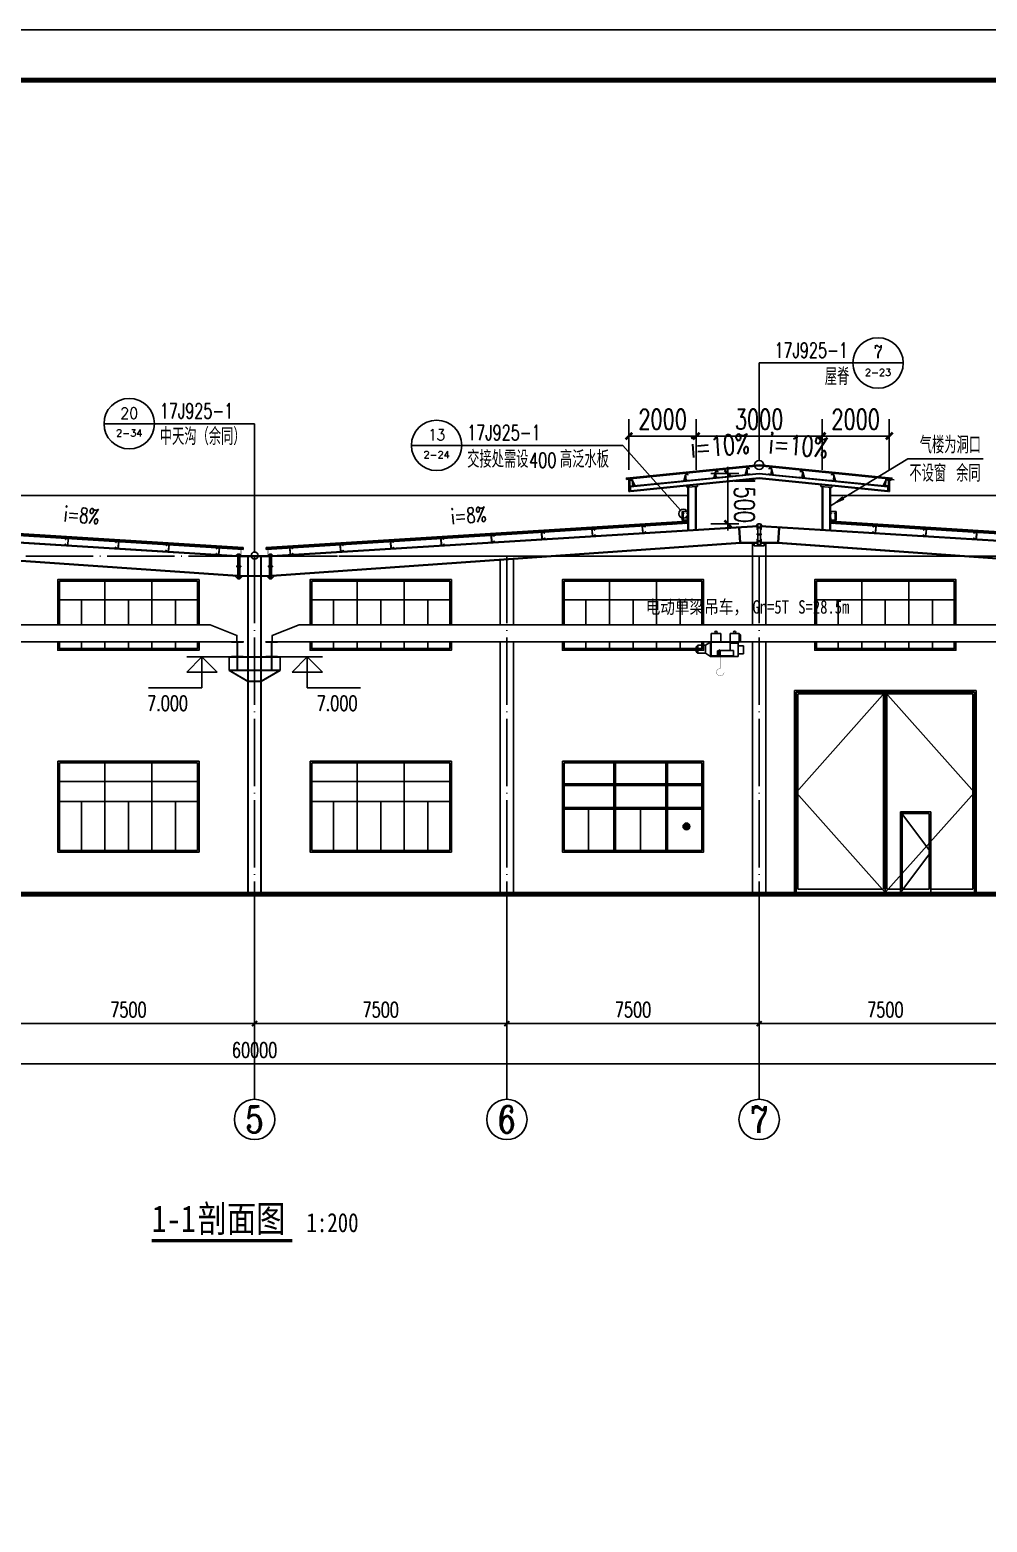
# Model space of a CAD drawing. Extents: x 14586673 to 15379323, y -344170 to -118775.
# Drawn here: x 15305441 to 15333900, y -225883 to -181520 of the extents above; entities that cross this region are included whole.
import ezdxf
from ezdxf.enums import TextEntityAlignment as Align

# ---------------------------------------------------------------- set-up
doc = ezdxf.new("R2010")
doc.units = 0
doc.header["$LTSCALE"] = 1000
doc.header["$MEASUREMENT"] = 0
doc.linetypes.add('DOTE', pattern=[2.42, 2, -0.2, 0.02, -0.2])
for name, color, linetype in [('06', 7, 'Continuous'), ('11', 3, 'Continuous'), ('AXIS', 3, 'Continuous'), ('AXIS_TEXT', 7, 'Continuous'), ('COLUMN', 2, 'Continuous'), ('DIM_IDEN', 3, 'Continuous'), ('DIM_LEAD', 3, 'Continuous'), ('DIM_SYMB', 3, 'Continuous'), ('DOTE', 1, 'DOTE'), ('PUB_DIM', 3, 'Continuous'), ('PUB_TEXT', 7, 'Continuous'), ('S_FLOOR', 2, 'Continuous'), ('TK', 4, 'Continuous'), ('WINDOW', 4, 'Continuous'), ('填充', 251, 'Continuous'), ('彩板', 4, 'Continuous'), ('梁柱', 3, 'Continuous'), ('立面线条', 7, 'Continuous')]:
    doc.layers.add(name, color=color, linetype=linetype)
doc.styles.add('_TCH_AXIS', font='COMPLEX', dxfattribs={"bigfont": 'GBCBIG'})
doc.styles.add('_TCH_DIM', font='SIMPLEX', dxfattribs={"bigfont": 'GBCBIG'})
doc.styles.add('_TCH_DIM_T3', font='SIMPLEX', dxfattribs={"width": 0.705882, "bigfont": 'GBCBIG'})
doc.styles.add('_TCH_LABEL', font='COMPLEX', dxfattribs={"bigfont": 'GBCBIG'})
doc.styles.add('COMPLEX', font='COMPLEX')
doc.styles.add('YAYA', font='', dxfattribs={"width": 0.8, "height": 1})
doc.styles.add('宋', font='', dxfattribs={"width": 0.8})
doc.styles.get('YAYA').set_extended_font_data('SimSun')
doc.styles.get('宋').set_extended_font_data('SimSun')
doc.dimstyles.new('_TCH_ARCH&&150', dxfattribs={"dimtxt": 446.25, "dimasz": 150, "dimexe": 375, "dimexo": 450, "dimgap": 189.375, "dimtad": 1, "dimdec": 0, "dimzin": 0, "dimdsep": 46, "dimtxsty": '_TCH_DIM_T3', "dimblk": 'ARCHTICK', "dimcen": 0.09, "dimclrt": 7, "dimazin": 2, "dimtfac": 1, "dimtdec": 0, "dimtix": 1, "dimtmove": 2, "dimatfit": 3, "dimfxl": 0, "dimtolj": 1, "dimtzin": 0, "dimarcsym": 0})
doc.dimstyles.new('_TCH_ARCH&&200', dxfattribs={"dimtxt": 595, "dimasz": 200, "dimexe": 500, "dimexo": 600, "dimgap": 200, "dimtad": 1, "dimdec": 0, "dimzin": 0, "dimdsep": 46, "dimtxsty": '_TCH_DIM_T3', "dimblk": 'ARCHTICK', "dimcen": 0.09, "dimclrt": 7, "dimazin": 2, "dimtfac": 1, "dimtdec": 0, "dimtix": 1, "dimtmove": 2, "dimatfit": 3, "dimfxl": 0, "dimtolj": 1, "dimtzin": 0, "dimarcsym": 0})

# ---------------------------------------------------------------- blocks, each defined once
blk = doc.blocks.new('A$C53AF4E09')
at = {"layer": 'COLUMN'}
blk.add_hatch(color=256, dxfattribs=at).paths.add_polyline_path([(350, 450), (0, 450), (0, 440), (170, 440), (170, 10), (0, 10), (0, 0), (350, 0), (350, 10), (180, 10), (180, 440), (350, 440)])
blk.add_lwpolyline([(0, 440), (0, 450), (350, 450), (350, 440), (180, 440), (180, 10), (350, 10), (350, 0), (0, 0), (0, 10), (170, 10), (170, 440)], close=True, dxfattribs=at)
blk = doc.blocks.new('A$C1CF62CEA')
at = {"color": 7}
for p, q in [((47, 913), (0, 867)), ((47, 677), (47, 913)), ((47, 913), (282, 913)), ((424, 1007), (282, 913)), ((282, 677), (282, 913)), ((1012, 1007), (424, 1007)), ((424, 583), (424, 1007)), ((448, 1264), (731, 1264)), ((448, 1007), (448, 1264)), ((448, 599), (448, 1007)), ((731, 1264), (731, 1007)), ((1279, 1264), (1012, 1264)), ((1012, 1264), (1012, 1007)), ((1012, 1007), (1279, 1007)), ((1012, 756), (1012, 1007)), ((1012, 975), (1247, 975)), ((1247, 583), (1247, 975)), ((1404, 897), (1247, 897)), ((1279, 1007), (1279, 1264)), ((1279, 1264), (1318, 1226)), ((1279, 1007), (1318, 1044)), ((1318, 1044), (1318, 1226)), ((1404, 662), (1404, 897)), ((0, 723), (0, 867)), ((47, 677), (0, 723)), ((47, 677), (282, 677)), ((424, 583), (282, 677)), ((1247, 583), (424, 583)), ((679, 599), (448, 599)), ((679, 744), (632, 744)), ((632, 744), (632, 599)), ((718, 779), (679, 756)), ((679, 756), (679, 583)), ((718, 779), (718, 583)), ((1110, 756), (718, 756)), ((718, 756), (718, 599)), ((1012, 599), (718, 599)), ((1012, 599), (1110, 599)), ((1110, 599), (1110, 756)), ((1404, 662), (1247, 662))]:
    blk.add_line(p, q, dxfattribs=at)
at = {"color": 7, "linetype": 'ByBlock', "const_width": 7.84}
blk.add_lwpolyline([(830, 116, -2.414214), (718, 227), (718, 583)], format="xyb", dxfattribs=at)
at = {"color": 7, "extrusion": (0, 0, -1)}
for centre in [(589, 1299), (1145, 1299)]:
    blk.add_ellipse(centre, major_axis=(24.4, 24.4), ratio=1, start_param=3.926991, end_param=10.210176, dxfattribs=at)
blk = doc.blocks.new('A$C72861E34')
for p, q in [((0, 0), (0, 150)), ((0, 150), (60, 150)), ((60, 0), (0, 0)), ((3, 147), (3, 3)), ((57, 147), (3, 147)), ((3, 3), (58, 3)), ((57, 123), (57, 147)), ((60, 123), (57, 123)), ((57, 27), (60, 27)), ((58, 3), (57, 27)), ((60, 150), (60, 123)), ((60, 27), (60, 0))]:
    blk.add_line(p, q)
blk = doc.blocks.new('A$C2E1941DB')
at = {"color": 3, "linetype": 'ByBlock'}
for points in [[(55, 0), (0, 0), (55, 150)], [(57, 150), (55, 150), (55, 0), (57, 0)], [(117, 140), (117, 160), (57, 160), (57, 0), (117, 0), (117, 20)], [(115, 140), (115, 158), (60, 158), (60, 3), (115, 3), (115, 20)]]:
    blk.add_lwpolyline(points, dxfattribs=at)
blk = doc.blocks.new('A$C19DF6FF6')
at = {"xscale": -2.0736, "yscale": 2.0736, "zscale": 2.0736, "rotation": 355.4260438756032}
blk.add_blockref('A$C2E1941DB', (242, 0), dxfattribs=at)
blk = doc.blocks.new('GeYuanFrame_74871823', base_point=(20.09, 4.53))
at = {"layer": 'TK'}
blk.add_lwpolyline([(20.09, 4.53), (20.09, 598.53), (861.09, 598.53), (861.09, 4.53)], close=True, dxfattribs=at)
at = {"layer": 'TK', "const_width": 1}
blk.add_lwpolyline([(45.09, 588.53), (851.09, 588.53), (851.09, 14.53), (45.09, 14.53)], close=True, dxfattribs=at)
blk = doc.blocks.new('A$C6EE6551E')
at = {"layer": 'COLUMN'}
blk.add_hatch(color=256, dxfattribs=at).paths.add_polyline_path([(5, 195), (75, 200), (77, 175), (82, 175), (80, 205), (0, 200), (13, 0), (93, 5), (91, 35), (86, 35), (88, 10), (18, 5)])
blk.add_lwpolyline([(93, 5), (13, 0), (0, 200), (80, 205), (82, 175), (77, 175), (75, 200), (5, 195), (18, 5), (88, 10), (86, 35), (91, 35)], close=True, dxfattribs=at)
blk = doc.blocks.new('_ArchTick')
at = {"color": 0, "linetype": 'ByBlock', "const_width": 0.4}
blk.add_lwpolyline([(-0.5, -0.5), (0.5, 0.5)], dxfattribs=at)
blk = doc.blocks.new('*D553')
at = {"layer": 'Defpoints', "color": 0}
for p in [(15326190, -194707), (15327122, -194707), (15327123, -196207)]:
    blk.add_point(p, dxfattribs=at)
at = {"layer": 'PUB_DIM', "color": 0, "lineweight": -2}
for p, q in [((15326522, -194707), (15325690, -194707)), ((15326190, -194707), (15326190, -194507)), ((15326190, -196207), (15326190, -194707)), ((15326523, -196207), (15325690, -196208)), ((15326190, -196207), (15326190, -196407))]:
    blk.add_line(p, q, dxfattribs=at)
at = {"layer": 'PUB_DIM', "color": 0, "lineweight": -2, "xscale": 200, "yscale": 200, "zscale": 200}
for p, rotation in [((15326190, -194707), 270.0090164253835), ((15326190, -196207), 90.00901642538352)]:
    blk.add_blockref('_ArchTick', p, dxfattribs=dict(at, rotation=rotation))
at = {"layer": 'PUB_DIM', "color": 7, "insert": (15326688, -195457), "char_height": 595, "attachment_point": 5, "rotation": 270.009, "style": '_TCH_DIM_T3'}
blk.add_mtext('\\A1;1500', dxfattribs=at)
blk = doc.blocks.new('*D554')
at = {"layer": 'Defpoints', "color": 0}
for p in [(15330992, -193596), (15328992, -195196), (15330992, -195196)]:
    blk.add_point(p, dxfattribs=at)
at = {"layer": 'PUB_DIM', "color": 0, "lineweight": -2}
for p, q in [((15328992, -194596), (15328992, -193096)), ((15330992, -194596), (15330992, -193096)), ((15328992, -193596), (15330992, -193596))]:
    blk.add_line(p, q, dxfattribs=at)
at = {"layer": 'PUB_DIM', "color": 0, "lineweight": -2, "xscale": 200, "yscale": 200, "zscale": 200, "rotation": 180}
blk.add_blockref('_ArchTick', (15328992, -193596), dxfattribs=at)
at = {"layer": 'PUB_DIM', "color": 0, "lineweight": -2, "xscale": 200, "yscale": 200, "zscale": 200}
blk.add_blockref('_ArchTick', (15330992, -193596), dxfattribs=at)
at = {"layer": 'PUB_DIM', "color": 7, "insert": (15329992, -193098), "char_height": 595, "attachment_point": 5, "style": '_TCH_DIM_T3'}
blk.add_mtext('\\A1;2000', dxfattribs=at)
blk = doc.blocks.new('*D555')
at = {"layer": 'Defpoints', "color": 0}
for p in [(15328992, -193596), (15325252, -195196), (15328992, -195196)]:
    blk.add_point(p, dxfattribs=at)
at = {"layer": 'PUB_DIM', "color": 0, "lineweight": -2}
for p, q in [((15325252, -194596), (15325252, -193096)), ((15328992, -194596), (15328992, -193096)), ((15325252, -193596), (15328992, -193596))]:
    blk.add_line(p, q, dxfattribs=at)
at = {"layer": 'PUB_DIM', "color": 0, "lineweight": -2, "xscale": 200, "yscale": 200, "zscale": 200, "rotation": 180}
blk.add_blockref('_ArchTick', (15325252, -193596), dxfattribs=at)
at = {"layer": 'PUB_DIM', "color": 0, "lineweight": -2, "xscale": 200, "yscale": 200, "zscale": 200}
blk.add_blockref('_ArchTick', (15328992, -193596), dxfattribs=at)
at = {"layer": 'PUB_DIM', "color": 7, "insert": (15327122, -193098), "char_height": 595, "attachment_point": 5, "style": '_TCH_DIM_T3'}
blk.add_mtext('\\A1;3000', dxfattribs=at)
blk = doc.blocks.new('*D556')
at = {"layer": 'Defpoints', "color": 0}
for p in [(15325252, -193596), (15323252, -195196), (15325252, -195196)]:
    blk.add_point(p, dxfattribs=at)
at = {"layer": 'PUB_DIM', "color": 0, "lineweight": -2}
for p, q in [((15323252, -194596), (15323252, -193096)), ((15325252, -194596), (15325252, -193096)), ((15323252, -193596), (15325252, -193596))]:
    blk.add_line(p, q, dxfattribs=at)
at = {"layer": 'PUB_DIM', "color": 0, "lineweight": -2, "xscale": 200, "yscale": 200, "zscale": 200, "rotation": 180}
blk.add_blockref('_ArchTick', (15323252, -193596), dxfattribs=at)
at = {"layer": 'PUB_DIM', "color": 0, "lineweight": -2, "xscale": 200, "yscale": 200, "zscale": 200}
blk.add_blockref('_ArchTick', (15325252, -193596), dxfattribs=at)
at = {"layer": 'PUB_DIM', "color": 7, "insert": (15324252, -193098), "char_height": 595, "attachment_point": 5, "style": '_TCH_DIM_T3'}
blk.add_mtext('\\A1;2000', dxfattribs=at)
blk = doc.blocks.new('_AXISO')
blk.add_circle((0, 0), 0.5)
at = {"layer": 'AXIS_TEXT', "style": 'COMPLEX', "width": 1.041667}
blk.add_attdef('A', text='', height=0.56, dxfattribs=at).set_placement((-0.25, -0.28), (0.25, -0.28), align=Align.FIT)
blk = doc.blocks.new('*D567')
at = {"layer": 'AXIS', "color": 0, "lineweight": -2}
for p, q in [((15282123, -207763), (15282123, -212638)), ((15342123, -207763), (15342123, -212638)), ((15282123, -212263), (15342123, -212263))]:
    blk.add_line(p, q, dxfattribs=at)
at = {"layer": 'Defpoints', "color": 0}
for p in [(15282123, -207313), (15342123, -207313), (15342123, -212263)]:
    blk.add_point(p, dxfattribs=at)
at = {"layer": 'AXIS', "color": 0, "lineweight": -2, "xscale": 150, "yscale": 150, "zscale": 150, "rotation": 180}
blk.add_blockref('_ArchTick', (15282123, -212263), dxfattribs=at)
at = {"layer": 'AXIS', "color": 0, "lineweight": -2, "xscale": 150, "yscale": 150, "zscale": 150}
blk.add_blockref('_ArchTick', (15342123, -212263), dxfattribs=at)
at = {"layer": 'AXIS', "color": 7, "insert": (15312123, -211850), "char_height": 446.2, "attachment_point": 5, "style": '_TCH_DIM_T3'}
blk.add_mtext('\\A1;60000', dxfattribs=at)
blk = doc.blocks.new('*D571')
at = {"layer": 'AXIS', "color": 0, "lineweight": -2}
for p, q in [((15304623, -207763), (15304623, -211438)), ((15312123, -207763), (15312123, -211438)), ((15304623, -211063), (15312123, -211063))]:
    blk.add_line(p, q, dxfattribs=at)
at = {"layer": 'Defpoints', "color": 0}
for p in [(15304623, -207313), (15312123, -207313), (15312123, -211063)]:
    blk.add_point(p, dxfattribs=at)
at = {"layer": 'AXIS', "color": 0, "lineweight": -2, "xscale": 150, "yscale": 150, "zscale": 150, "rotation": 180}
blk.add_blockref('_ArchTick', (15304623, -211063), dxfattribs=at)
at = {"layer": 'AXIS', "color": 0, "lineweight": -2, "xscale": 150, "yscale": 150, "zscale": 150}
blk.add_blockref('_ArchTick', (15312123, -211063), dxfattribs=at)
at = {"layer": 'AXIS', "color": 7, "insert": (15308373, -210650), "char_height": 446.2, "attachment_point": 5, "style": '_TCH_DIM_T3'}
blk.add_mtext('\\A1;7500', dxfattribs=at)
blk = doc.blocks.new('*D572')
at = {"layer": 'AXIS', "color": 0, "lineweight": -2}
for p, q in [((15312123, -207763), (15312123, -211438)), ((15319623, -207763), (15319623, -211438)), ((15312123, -211063), (15319623, -211063))]:
    blk.add_line(p, q, dxfattribs=at)
at = {"layer": 'Defpoints', "color": 0}
for p in [(15312123, -207313), (15319623, -207313), (15319623, -211063)]:
    blk.add_point(p, dxfattribs=at)
at = {"layer": 'AXIS', "color": 0, "lineweight": -2, "xscale": 150, "yscale": 150, "zscale": 150, "rotation": 180}
blk.add_blockref('_ArchTick', (15312123, -211063), dxfattribs=at)
at = {"layer": 'AXIS', "color": 0, "lineweight": -2, "xscale": 150, "yscale": 150, "zscale": 150}
blk.add_blockref('_ArchTick', (15319623, -211063), dxfattribs=at)
at = {"layer": 'AXIS', "color": 7, "insert": (15315873, -210650), "char_height": 446.2, "attachment_point": 5, "style": '_TCH_DIM_T3'}
blk.add_mtext('\\A1;7500', dxfattribs=at)
blk = doc.blocks.new('*D573')
at = {"layer": 'AXIS', "color": 0, "lineweight": -2}
for p, q in [((15319623, -207763), (15319623, -211438)), ((15327123, -207763), (15327123, -211438)), ((15319623, -211063), (15327123, -211063))]:
    blk.add_line(p, q, dxfattribs=at)
at = {"layer": 'Defpoints', "color": 0}
for p in [(15319623, -207313), (15327123, -207313), (15327123, -211063)]:
    blk.add_point(p, dxfattribs=at)
at = {"layer": 'AXIS', "color": 0, "lineweight": -2, "xscale": 150, "yscale": 150, "zscale": 150, "rotation": 180}
blk.add_blockref('_ArchTick', (15319623, -211063), dxfattribs=at)
at = {"layer": 'AXIS', "color": 0, "lineweight": -2, "xscale": 150, "yscale": 150, "zscale": 150}
blk.add_blockref('_ArchTick', (15327123, -211063), dxfattribs=at)
at = {"layer": 'AXIS', "color": 7, "insert": (15323373, -210650), "char_height": 446.2, "attachment_point": 5, "style": '_TCH_DIM_T3'}
blk.add_mtext('\\A1;7500', dxfattribs=at)
blk = doc.blocks.new('*D574')
at = {"layer": 'AXIS', "color": 0, "lineweight": -2}
for p, q in [((15327123, -207763), (15327123, -211438)), ((15334623, -207763), (15334623, -211438)), ((15327123, -211063), (15334623, -211063))]:
    blk.add_line(p, q, dxfattribs=at)
at = {"layer": 'Defpoints', "color": 0}
for p in [(15327123, -207313), (15334623, -207313), (15334623, -211063)]:
    blk.add_point(p, dxfattribs=at)
at = {"layer": 'AXIS', "color": 0, "lineweight": -2, "xscale": 150, "yscale": 150, "zscale": 150, "rotation": 180}
blk.add_blockref('_ArchTick', (15327123, -211063), dxfattribs=at)
at = {"layer": 'AXIS', "color": 0, "lineweight": -2, "xscale": 150, "yscale": 150, "zscale": 150}
blk.add_blockref('_ArchTick', (15334623, -211063), dxfattribs=at)
at = {"layer": 'AXIS', "color": 7, "insert": (15330873, -210650), "char_height": 446.2, "attachment_point": 5, "style": '_TCH_DIM_T3'}
blk.add_mtext('\\A1;7500', dxfattribs=at)

msp = doc.modelspace()

# ---------------------------------------------------------------- hatches: boundary and pattern name
at = {"layer": 'WINDOW'}
msp.add_hatch(color=250, dxfattribs=at).paths.add_polyline_path([(15325060.1, -205200.1, 1), (15324860.1, -205200.1, 1)])
at = {"layer": '填充', "ltscale": 0.5}
h = msp.add_hatch(dxfattribs=at)
h.set_pattern_fill('ANSI37', color=256, scale=20, style=0)
h.set_pattern_definition([(45, (131150, 49327.217), (-22.4506403, 22.4506403), []), (135, (131150, 49327.217), (-22.4506403, -22.4506403), [])])
h.paths.add_polyline_path([(15295002.3, -196140.4), (15282467.1, -196914.4), (15282467.1, -196964.5), (15282614.5, -196955.4), (15282617, -196953), (15282822.2, -196937), (15282822.2, -196942.6), (15283168.8, -196921.2), (15283168.7, -196918.9), (15283248.6, -196914), (15295002.3, -196190.6)])
h.paths.add_polyline_path([(15299242.3, -196142.2), (15299242.3, -196192.4), (15311778.1, -196964.5), (15311778.1, -196914.4)])
h.paths.add_polyline_path([(15325002.3, -196190.6), (15325002.3, -196140.4), (15312467.1, -196914.4), (15312467.1, -196964.5)])
h.paths.add_polyline_path([(15329242.3, -196140.4), (15329242.3, -196190.6), (15341422.9, -196942.6), (15341422.9, -196937), (15341628.1, -196953), (15341630.6, -196955.4), (15341778.1, -196964.5), (15341778.1, -196914.4)])

# ---------------------------------------------------------------- linework, layer by layer
for p, q in [((15323183.3, -194852.8), (15327122.6, -194455)), ((15327122.6, -194480.1), (15323185.4, -194877.7)), ((15327122.6, -194455), (15331064.2, -194852.7)), ((15331062.2, -194877.6), (15327122.6, -194480.1)), ((15323183.3, -194852.8), (15323185.4, -194877.7)), ((15323252.3, -194896.3), (15323277.3, -194894.5)), ((15323252.3, -194896.3), (15323252.3, -195240.5)), ((15323277.3, -195240.5), (15323277.3, -194894.5)), ((15325285.5, -195095.7), (15324971.5, -195118.8)), ((15325002.3, -195116.5), (15325002.3, -196391.3)), ((15325022.3, -195115), (15325022.3, -196390.1)), ((15325232.3, -195099.6), (15325232.3, -196377.2)), ((15325252.3, -195098.1), (15325252.3, -196375.9)), ((15325281.2, -195041.3), (15325285.5, -195095.7)), ((15328960.4, -195096.5), (15329285.3, -195120.6)), ((15328992.3, -195098.8), (15328992.3, -196376)), ((15329012.3, -195100.3), (15329012.3, -196377.2)), ((15329222.3, -195115.9), (15329222.3, -196390.1)), ((15329242.3, -195117.4), (15329242.3, -196391.3)), ((15330954.7, -194912), (15330951.9, -194911.7)), ((15331050.2, -194886.2), (15331049, -194907.3)), ((15331050.2, -194886.2), (15331139.3, -194895.2)), ((15331064.2, -194852.7), (15331062.2, -194877.6)), ((15323277.3, -195240.5), (15323252.3, -195240.5)), ((15330967.3, -195240.5), (15330992.3, -195240.5)), ((15299242.4, -196132.2), (15311778.1, -196904.3)), ((15311778.1, -196914.4), (15299242.4, -196142.2)), ((15299242.4, -196192.4), (15311778.1, -196964.5)), ((15325002, -196130.4), (15312467.1, -196904.3)), ((15312467.1, -196914.4), (15325002, -196140.4)), ((15325002, -196190.6), (15312467.1, -196964.5)), ((15329242, -196130.4), (15341778.1, -196904.3)), ((15329242, -196140.4), (15341778.1, -196914.4)), ((15341778.1, -196964.5), (15329242, -196190.5)), ((15311778.1, -196964.5), (15311778.1, -196904.3)), ((15311778.1, -196964.5), (15311778.1, -196914.4)), ((15312467.1, -196964.5), (15312467.1, -196904.3)), ((15312467.1, -196964.5), (15312467.1, -196914.4)), ((15326922.6, -196783.4), (15326922.6, -199212.6)), ((15327322.6, -196783.4), (15327322.6, -199212.6)), ((15319422.6, -197287.3), (15319422.6, -199212.6)), ((15319822.6, -197259.1), (15319822.6, -199212.6)), ((15319422.6, -199712.6), (15319422.6, -207162.6)), ((15319822.6, -199712.6), (15319822.6, -207162.6)), ((15326922.6, -199712.6), (15326922.6, -207162.6)), ((15327322.6, -199712.6), (15327322.6, -207162.6))]:
    msp.add_line(p, q)
for points in [[(15323239, -194840.3), (15323177.3, -194847.4), (15323180.6, -194883.6), (15323249.8, -194878.7), (15323249.8, -194917.1)], [(15331050.2, -194886.2), (15330967.3, -194882.1), (15330967.3, -195240.5)], [(15331048.4, -194907.3), (15330992.3, -194904.1), (15330992.3, -195240.5)], [(15331008.5, -194840.3), (15331070.2, -194847.3), (15331067, -194883.5), (15330997.7, -194878.7), (15330997.7, -194917.1)], [(15325002.3, -195362.6), (15299242.3, -195362.6)], [(15342080.3, -195362.6), (15329242.3, -195362.6)], [(15311622.6, -197480.6), (15311592.6, -197480.6), (15311592.6, -197460.6), (15311622.6, -197460.6)], [(15311682.6, -197460.6), (15311712.6, -197460.6), (15311712.6, -197480.6), (15311682.6, -197480.6)], [(15312562.6, -197460.6), (15312532.6, -197460.6), (15312532.6, -197480.6), (15312562.6, -197480.6)], [(15312622.6, -197480.6), (15312652.6, -197480.6), (15312652.6, -197460.6), (15312622.6, -197460.6)], [(15256922.6, -207312.6), (15281882.6, -207312.6), (15281882.6, -207162.6), (15312122.6, -207162.6)], [(15367322.6, -207312.6), (15342362.6, -207312.6), (15342362.6, -207162.6), (15312122.6, -207162.6)], [(15256922.6, -207412.6), (15281982.6, -207412.6), (15281982.6, -207262.6), (15312122.6, -207262.6)], [(15367322.6, -207412.6), (15342262.6, -207412.6), (15342262.6, -207262.6), (15312122.6, -207262.6)]]:
    msp.add_lwpolyline(points)
for points, const_width in [([(15324996.9, -195767.3), (15324996.9, -195826.8), (15324827.1, -195826.8), (15324827.1, -195876.1), (15324812.2, -195876.1), (15324812.2, -195910.6), (15324832.3, -195932.9)], 5), ([(15329248.2, -195769.1), (15329248.2, -195828.6), (15329418, -195828.6), (15329418, -195877.9), (15329433, -195877.9), (15329433, -195912.4), (15329412.9, -195934.7)], 5), ([(15311697.6, -197127.6), (15311607.6, -197127.6)], 5), ([(15311697.6, -197228.4), (15311607.6, -197228.4)], 5), ([(15311697.6, -197370.2), (15311607.6, -197370.2)], 5), ([(15312547.6, -197127.6), (15312637.6, -197127.6)], 5), ([(15312547.6, -197228.4), (15312637.6, -197228.4)], 5), ([(15312547.6, -197370.2), (15312637.6, -197370.2)], 5), ([(15311697.6, -197571), (15311607.6, -197571)], 5), ([(15311697.6, -197712.8), (15311607.6, -197712.8)], 5), ([(15311697.6, -197813.6), (15311607.6, -197813.6)], 5), ([(15312547.6, -197571), (15312637.6, -197571)], 5), ([(15312547.6, -197712.8), (15312637.6, -197712.8)], 5), ([(15312547.6, -197813.6), (15312637.6, -197813.6)], 5), ([(15256922.6, -207362.6), (15281932.6, -207362.6), (15281932.6, -207212.6), (15312122.6, -207212.6)], 100), ([(15367322.6, -207362.6), (15342312.6, -207362.6), (15342312.6, -207212.6), (15312122.6, -207212.6)], 100)]:
    msp.add_lwpolyline(points, dxfattribs=dict(const_width=const_width))
at = {"color": 4}
msp.add_lwpolyline([(15327272.7, -196783.4), (15327272.7, -196856.4), (15326972.7, -196856.4), (15326972.7, -196783.4)], dxfattribs=at)
at = {"color": 7, "ltscale": 5}
for points in [[(15282647.6, -199712.6), (15311597.6, -199712.6), (15311597.6, -199522.6), (15310797.6, -199212.6), (15283447.6, -199212.6), (15282647.6, -199522.6)], [(15341597.6, -199712.6), (15312647.6, -199712.6), (15312647.6, -199522.6), (15313447.6, -199212.6), (15340797.6, -199212.6), (15341597.6, -199522.6)]]:
    msp.add_lwpolyline(points, close=True, dxfattribs=at)
at = {"layer": '06', "linetype": 'ByBlock'}
for p, q in [((15323295.7, -195089.9), (15323295.7, -195240.4)), ((15324967.9, -195072.6), (15324971.5, -195118.8)), ((15328965.8, -195028.6), (15328960.4, -195096.5)), ((15329290.1, -195061), (15329285.3, -195120.6)), ((15330949.7, -195090), (15330949.7, -195240.5))]:
    msp.add_line(p, q, dxfattribs=at)
at = {"layer": '11'}
for p, q in [((15323295.7, -195090.1), (15327122.3, -194706.9)), ((15323295.7, -195105.1), (15327122.3, -194722)), ((15330949.7, -195090), (15327122.3, -194706.9)), ((15330949.7, -195105), (15327122.3, -194722)), ((15323295.7, -195225.5), (15327121.7, -194842.4)), ((15323295.7, -195240.5), (15327121.7, -194857.5)), ((15330949.7, -195225.4), (15327121.7, -194842.4)), ((15330949.7, -195240.5), (15327121.7, -194857.5))]:
    msp.add_line(p, q, dxfattribs=at)
at = {"layer": 'AXIS'}
for p, q in [((15312122.6, -207312.6), (15312122.6, -213312.6)), ((15319622.6, -207312.6), (15319622.6, -213312.6)), ((15327122.6, -207312.6), (15327122.6, -213312.6))]:
    msp.add_line(p, q, dxfattribs=at)
at = {"layer": 'DIM_IDEN'}
for p, q in [((15309146.1, -193228.4), (15307646.1, -193228.4)), ((15312122.6, -193228.4), (15309146.1, -193228.4)), ((15312122.6, -197044.5), (15312122.6, -193228.4))]:
    msp.add_line(p, q, dxfattribs=at)
for centre, radius in [((15308396.1, -193228.4), 750), ((15312122.6, -197148.4), 103.8)]:
    msp.add_circle(centre, radius, dxfattribs=at)
at = {"layer": 'DIM_LEAD'}
for p, q in [((15329242.3, -195669), (15331544.8, -194270.8)), ((15331544.8, -194270.8), (15333777.9, -194270.8))]:
    msp.add_line(p, q, dxfattribs=at)
msp.add_lwpolyline([(15329242.3, -195669, 0, 120, 0), (15329627, -195435.4, 0, 0, 0)], format="xyseb", dxfattribs=at)
at = {"layer": 'DIM_SYMB', "const_width": 105}
msp.add_lwpolyline([(15309067.6, -217516.6), (15313243.7, -217516.6)], dxfattribs=at)
at = {"layer": 'DOTE'}
for p, q in [((15256922.6, -197162.6), (15367322.6, -197162.6)), ((15312122.6, -197162.6), (15312122.6, -207312.6)), ((15344122.6, -197162.6), (15314622.6, -197162.6)), ((15319622.6, -197162.6), (15319622.6, -207312.6)), ((15327122.6, -197162.6), (15327122.6, -207312.6)), ((15256922.6, -207162.6), (15367322.6, -207162.6)), ((15344122.6, -207162.6), (15312122.6, -207162.6))]:
    msp.add_line(p, q, dxfattribs=at)
at = {"layer": 'PUB_DIM'}
for p, q in [((15327122.6, -191423.9), (15329907.6, -191423.9)), ((15327122.6, -194320.6), (15327122.6, -191423.9)), ((15331407.6, -191423.9), (15329907.6, -191423.9)), ((15318283.9, -193873.4), (15316783.9, -193873.4)), ((15323069, -193873.4), (15318283.9, -193873.4)), ((15324779.8, -195803.9), (15323069, -193873.4)), ((15310555.9, -200162.6), (15310105.9, -200612.6)), ((15311580.9, -200162.6), (15310105.9, -200162.6)), ((15310555.9, -200162.6), (15311005.9, -200612.6)), ((15310555.9, -200162.6), (15310555.9, -201078.3)), ((15312664.2, -200162.6), (15314139.2, -200162.6)), ((15313689.2, -200162.6), (15313239.2, -200612.6)), ((15313689.2, -200162.6), (15314139.2, -200612.6)), ((15313689.2, -200162.6), (15313689.2, -201078.3)), ((15311005.9, -200612.6), (15310105.9, -200612.6)), ((15313239.2, -200612.6), (15314139.2, -200612.6)), ((15310555.9, -201078.3), (15308973.6, -201078.3)), ((15313689.2, -201078.3), (15315271.6, -201078.3))]:
    msp.add_line(p, q, dxfattribs=at)
for points in [[(15326686.3, -194285.6, 0, 0, 0), (15325329, -194392.5, 160, 0, 0), (15324730.9, -194439.7, 0, 0, 0)], [(15327558.9, -194285.6, 0, 0, 0), (15328916.1, -194392.5, 160, 0, 0), (15329514.3, -194439.7, 0, 0, 0)], [(15305720.4, -196233.2, 0, 0, 0), (15307764.1, -196394.2, 120, 0, 0), (15308212.7, -196429.6, 0, 0, 0)], [(15319774.8, -196233.2, 0, 0, 0), (15317731.1, -196394.2, 120, 0, 0), (15317282.5, -196429.6, 0, 0, 0)]]:
    msp.add_lwpolyline(points, format="xyseb", dxfattribs=at)
for centre, radius in [((15330657.6, -191423.9), 750), ((15317533.9, -193873.4), 750), ((15327122.6, -194455), 134.4), ((15324869, -195904.5), 134.4)]:
    msp.add_circle(centre, radius, dxfattribs=at)
at = {"layer": 'S_FLOOR'}
for p, q in [((15324852.9, -196142.8), (15324852.9, -195834.3)), ((15324862.9, -196142.2), (15324862.9, -195894.5)), ((15329382.3, -196144), (15329382.2, -195896.3)), ((15329392.3, -196144.6), (15329392.3, -195836.2))]:
    msp.add_line(p, q, dxfattribs=at)
at = {"layer": 'WINDOW', "color": 250}
for p, q in [((15307672.6, -197912.6), (15307672.6, -199212.6)), ((15309072.6, -197912.6), (15309072.6, -199212.6)), ((15315172.6, -197912.6), (15315172.6, -199212.6)), ((15316572.6, -197912.6), (15316572.6, -199212.6)), ((15322672.6, -197912.6), (15322672.6, -199212.6)), ((15324072.6, -197912.6), (15324072.6, -199212.6)), ((15330172.6, -197912.6), (15330172.6, -199212.6)), ((15331572.6, -197912.6), (15331572.6, -199212.6)), ((15306322.6, -198462.6), (15310422.6, -198462.6)), ((15306972.6, -198462.6), (15306972.6, -199212.6)), ((15308372.6, -198462.6), (15308372.6, -199212.6)), ((15309772.6, -198462.6), (15309772.6, -199212.6)), ((15313822.6, -198462.6), (15317922.6, -198462.6)), ((15314472.6, -198462.6), (15314472.6, -199212.6)), ((15315872.6, -198462.6), (15315872.6, -199212.6)), ((15317272.6, -198462.6), (15317272.6, -199212.6)), ((15321322.6, -198462.6), (15325422.6, -198462.6)), ((15321972.6, -198462.6), (15321972.6, -199212.6)), ((15323372.6, -198462.6), (15323372.6, -199212.6)), ((15324772.6, -198462.6), (15324772.6, -199212.6)), ((15328822.6, -198462.6), (15332922.6, -198462.6)), ((15329472.6, -198462.6), (15329472.6, -199212.6)), ((15330872.6, -198462.6), (15330872.6, -199212.6)), ((15332272.6, -198462.6), (15332272.6, -199212.6)), ((15306972.6, -199712.6), (15306972.6, -199912.6)), ((15307672.6, -199712.6), (15307672.6, -199912.6)), ((15308372.6, -199712.6), (15308372.6, -199912.6)), ((15309072.6, -199712.6), (15309072.6, -199912.6)), ((15309772.6, -199712.6), (15309772.6, -199912.6)), ((15314472.6, -199712.6), (15314472.6, -199912.6)), ((15315172.6, -199712.6), (15315172.6, -199912.6)), ((15315872.6, -199712.6), (15315872.6, -199912.6)), ((15316572.6, -199712.6), (15316572.6, -199912.6)), ((15317272.6, -199712.6), (15317272.6, -199912.6)), ((15321972.6, -199712.6), (15321972.6, -199912.6)), ((15322672.6, -199712.6), (15322672.6, -199912.6)), ((15323372.6, -199712.6), (15323372.6, -199912.6)), ((15324072.6, -199712.6), (15324072.6, -199912.6)), ((15324772.6, -199712.6), (15324772.6, -199912.6)), ((15329472.6, -199712.6), (15329472.6, -199912.6)), ((15330172.6, -199712.6), (15330172.6, -199912.6)), ((15330872.6, -199712.6), (15330872.6, -199912.6)), ((15331572.6, -199712.6), (15331572.6, -199912.6)), ((15332272.6, -199712.6), (15332272.6, -199912.6)), ((15328172.6, -201162.6), (15333572.6, -201162.6)), ((15328172.6, -201162.6), (15328172.6, -207162.6)), ((15328222.6, -201212.6), (15333522.6, -201212.6)), ((15328222.6, -201212.6), (15328222.6, -207162.6)), ((15328272.6, -201262.6), (15330822.6, -201262.6)), ((15328272.6, -201262.6), (15328272.6, -207062.6)), ((15330822.6, -201262.6), (15330822.6, -207062.6)), ((15330872.6, -201212.6), (15330872.6, -207162.6)), ((15330922.6, -201262.6), (15330922.6, -204762.6)), ((15330922.6, -201262.6), (15333472.6, -201262.6)), ((15333472.6, -201262.6), (15333472.6, -207062.6)), ((15333522.6, -201212.6), (15333522.6, -207162.6)), ((15333572.6, -201162.6), (15333572.6, -207162.6)), ((15307672.6, -203312.6), (15307672.6, -205912.6)), ((15309072.6, -203312.6), (15309072.6, -205912.6)), ((15315172.6, -203312.6), (15315172.6, -205912.6)), ((15316572.6, -203312.6), (15316572.6, -205912.6)), ((15306322.6, -203862.6), (15310422.6, -203862.6)), ((15313822.6, -203862.6), (15317922.6, -203862.6)), ((15306322.6, -204462.6), (15310422.6, -204462.6)), ((15306972.6, -204462.6), (15306972.6, -205912.6)), ((15308372.6, -204462.6), (15308372.6, -205912.6)), ((15309772.6, -204462.6), (15309772.6, -205912.6)), ((15313822.6, -204462.6), (15317922.6, -204462.6)), ((15314472.6, -204462.6), (15314472.6, -205912.6)), ((15315872.6, -204462.6), (15315872.6, -205912.6)), ((15317272.6, -204462.6), (15317272.6, -205912.6)), ((15322047.6, -204687.6), (15322047.6, -205912.6)), ((15323597.6, -204687.6), (15323597.6, -205912.6)), ((15330922.6, -204762.6), (15330922.6, -207062.6)), ((15331322.6, -204762.6), (15332222.6, -204762.6)), ((15331322.6, -204762.6), (15331322.6, -207162.6)), ((15331372.6, -204812.6), (15332172.6, -204812.6)), ((15331372.6, -204812.6), (15331372.6, -207062.6)), ((15332172.6, -204812.6), (15332172.6, -207062.6)), ((15332222.6, -204762.6), (15332222.6, -207162.6)), ((15328172.6, -207162.6), (15333572.6, -207162.6)), ((15328272.6, -207062.6), (15330822.6, -207062.6)), ((15330922.6, -207062.6), (15331322.6, -207062.6)), ((15331372.6, -207062.6), (15331872.6, -207062.6)), ((15331872.6, -207062.6), (15332172.6, -207062.6)), ((15332222.6, -207062.6), (15333472.6, -207062.6))]:
    msp.add_line(p, q, dxfattribs=at)
for points in [[(15306272.6, -199212.6), (15306272.6, -197862.6), (15310472.6, -197862.6), (15310472.6, -199212.6)], [(15306322.6, -199212.6), (15306322.6, -197912.6), (15310422.6, -197912.6), (15310422.6, -199212.6)], [(15313772.6, -199212.6), (15313772.6, -197862.6), (15317972.6, -197862.6), (15317972.6, -199212.6)], [(15313822.6, -199212.6), (15313822.6, -197912.6), (15317922.6, -197912.6), (15317922.6, -199212.6)], [(15321272.6, -199212.6), (15321272.6, -197862.6), (15325472.6, -197862.6), (15325472.6, -199212.6)], [(15321322.6, -199212.6), (15321322.6, -197912.6), (15325422.6, -197912.6), (15325422.6, -199212.6)], [(15328772.6, -199212.6), (15328772.6, -197862.6), (15332972.6, -197862.6), (15332972.6, -199212.6)], [(15328822.6, -199212.6), (15328822.6, -197912.6), (15332922.6, -197912.6), (15332922.6, -199212.6)], [(15310472.6, -199712.6), (15310472.6, -199962.6), (15306272.6, -199962.6), (15306272.6, -199712.6)], [(15310422.6, -199712.6), (15310422.6, -199912.6), (15306322.6, -199912.6), (15306322.6, -199712.6)], [(15317972.6, -199712.6), (15317972.6, -199962.6), (15313772.6, -199962.6), (15313772.6, -199712.6)], [(15317922.6, -199712.6), (15317922.6, -199912.6), (15313822.6, -199912.6), (15313822.6, -199712.6)], [(15325472.6, -199712.6), (15325472.6, -199962.6), (15321272.6, -199962.6), (15321272.6, -199712.6)], [(15325422.6, -199712.6), (15325422.6, -199912.6), (15321322.6, -199912.6), (15321322.6, -199712.6)], [(15332972.6, -199712.6), (15332972.6, -199962.6), (15328772.6, -199962.6), (15328772.6, -199712.6)], [(15332922.6, -199712.6), (15332922.6, -199912.6), (15328822.6, -199912.6), (15328822.6, -199712.6)], [(15330872.6, -201212.6), (15328222.6, -204187.6), (15330872.6, -207162.6), (15333522.6, -204187.6), (15330872.6, -201212.6)], [(15331322.6, -204762.6), (15332222.6, -205962.6), (15331322.6, -207162.6)]]:
    msp.add_lwpolyline(points, dxfattribs=at)
for points in [[(15306272.6, -203262.6), (15310472.6, -203262.6), (15310472.6, -205962.6), (15306272.6, -205962.6)], [(15306322.6, -203312.6), (15310422.6, -203312.6), (15310422.6, -205912.6), (15306322.6, -205912.6)], [(15313772.6, -203262.6), (15317972.6, -203262.6), (15317972.6, -205962.6), (15313772.6, -205962.6)], [(15313822.6, -203312.6), (15317922.6, -203312.6), (15317922.6, -205912.6), (15313822.6, -205912.6)], [(15321272.6, -203262.6), (15325472.6, -203262.6), (15325472.6, -205962.6), (15321272.6, -205962.6)], [(15321322.6, -203312.6), (15325422.6, -203312.6), (15325422.6, -205912.6), (15321322.6, -205912.6)], [(15322797.6, -203312.6), (15322847.6, -203312.6), (15322847.6, -205912.6), (15322797.6, -205912.6)], [(15324347.6, -203312.6), (15324397.6, -203312.6), (15324397.6, -205912.6), (15324347.6, -205912.6)], [(15325422.6, -203987.6), (15321322.6, -203987.6), (15321322.6, -203937.6), (15325422.6, -203937.6)], [(15325422.6, -204687.6), (15321322.6, -204687.6), (15321322.6, -204637.6), (15325422.6, -204637.6)]]:
    msp.add_lwpolyline(points, close=True, dxfattribs=at)
msp.add_circle((15324960.1, -205200.1), 100, dxfattribs=at)
at = {"layer": '彩板'}
for p, q in [((15324848.8, -195834.3), (15324833.8, -195834.3)), ((15324833.8, -196108.8), (15324833.8, -195834.3)), ((15324848.8, -196108.8), (15324848.8, -195834.3)), ((15329396.3, -195836.2), (15329411.3, -195836.2)), ((15329396.3, -196110.6), (15329396.3, -195836.2)), ((15329411.3, -196110.6), (15329411.3, -195836.2)), ((15324848.8, -196108.8), (15324833.8, -196108.8)), ((15329396.3, -196110.6), (15329411.3, -196110.6))]:
    msp.add_line(p, q, dxfattribs=at)
at = {"layer": '梁柱'}
for p, q in [((15297162.6, -196263.4), (15311612.6, -197152.3)), ((15297162.6, -196283.5), (15311611, -197172.2)), ((15327082.6, -196263.3), (15312632.6, -197152.3)), ((15327082.6, -196283.4), (15312634.1, -197172.2)), ((15326551.5, -196765.2), (15326522.3, -196326.9)), ((15326571.4, -196763.4), (15326542.2, -196325.4)), ((15327028.9, -196260.9), (15327082.6, -196207.3)), ((15327162.6, -196207.3), (15327082.6, -196207.3)), ((15327082.7, -196833.4), (15327082.6, -196207.3)), ((15327216.2, -196260.9), (15327162.6, -196207.3)), ((15327162.7, -196833.4), (15327162.6, -196207.3)), ((15327162.6, -196263.4), (15341612.6, -197152.3)), ((15327162.6, -196283.5), (15341611, -197172.2)), ((15327674, -196763.5), (15327703.2, -196325.4)), ((15327693.9, -196765.3), (15327723.1, -196327)), ((15297671.8, -196783.4), (15311612.6, -197765.9)), ((15297673, -196763.4), (15311612.6, -197745.8)), ((15326571.4, -196763.4), (15312632.6, -197745.8)), ((15326572.6, -196783.4), (15312632.6, -197765.9)), ((15326571.4, -196763.4), (15327082.7, -196763.4)), ((15326572.6, -196783.4), (15327082.7, -196783.4)), ((15327673, -196763.4), (15327162.7, -196763.4)), ((15327671.8, -196783.4), (15327162.7, -196783.4)), ((15327671.8, -196783.4), (15341612.6, -197765.9)), ((15327673, -196763.4), (15341612.6, -197745.8)), ((15311622.6, -197102.6), (15311576.5, -197148.7)), ((15311622.6, -197838.6), (15311622.6, -197102.6)), ((15311622.6, -197102.6), (15311682.6, -197102.6)), ((15311652.6, -197838.6), (15311652.6, -197102.6)), ((15311682.6, -197838.6), (15311682.6, -197102.6)), ((15311682.6, -197102.6), (15311732.6, -197152.6)), ((15312562.6, -197152.6), (15311682.6, -197152.6)), ((15311682.6, -197162.6), (15312562.6, -197162.6)), ((15312562.6, -197162.6), (15311682.6, -197162.6)), ((15311682.6, -197172.6), (15312562.6, -197172.6)), ((15311922.6, -197152.6), (15311922.6, -207162.6)), ((15311932.6, -197152.6), (15311932.6, -207162.6)), ((15312312.6, -197152.6), (15312312.6, -207162.6)), ((15312322.6, -197152.6), (15312322.6, -207162.6)), ((15312562.6, -197102.6), (15312512.6, -197152.6)), ((15312562.6, -197838.6), (15312562.6, -197102.6)), ((15312622.6, -197102.6), (15312562.6, -197102.6)), ((15312592.6, -197838.6), (15312592.6, -197102.6)), ((15312622.6, -197838.6), (15312622.6, -197102.6)), ((15312622.6, -197102.6), (15312668.7, -197148.7)), ((15311622.6, -197838.6), (15311542.6, -197758.6)), ((15311622.6, -197838.6), (15311682.6, -197838.6)), ((15312562.6, -197752.6), (15311682.6, -197752.6)), ((15311682.6, -197838.6), (15311762.6, -197758.6)), ((15312562.6, -197762.6), (15311682.6, -197762.6)), ((15312562.6, -197838.6), (15312482.6, -197758.6)), ((15312622.6, -197838.6), (15312562.6, -197838.6)), ((15312622.6, -197838.6), (15312702.6, -197758.6)), ((15311922.6, -200162.6), (15311362.6, -200162.6)), ((15311362.6, -200562.6), (15311362.6, -200162.6)), ((15311922.6, -200172.6), (15311362.6, -200172.6)), ((15311607.6, -200552.6), (15311607.6, -200172.6)), ((15311617.6, -200552.6), (15311617.6, -200172.6)), ((15312312.6, -200162.6), (15311932.6, -200162.6)), ((15312312.6, -200172.6), (15311932.6, -200172.6)), ((15312322.6, -200162.6), (15312882.6, -200162.6)), ((15312322.6, -200172.6), (15312882.6, -200172.6)), ((15312627.6, -200552.6), (15312627.6, -200172.6)), ((15312637.6, -200552.6), (15312637.6, -200172.6)), ((15312882.6, -200562.6), (15312882.6, -200162.6)), ((15311362.6, -200552.6), (15311922.6, -200552.6)), ((15311362.6, -200562.6), (15311922.6, -200897.4)), ((15311362.6, -200562.6), (15311922.6, -200562.6)), ((15311378.4, -200562.6), (15311922.6, -200884.5)), ((15311932.6, -200552.6), (15312312.6, -200552.6)), ((15311932.6, -200562.6), (15312312.6, -200562.6)), ((15311932.6, -200884.5), (15312312.6, -200884.5)), ((15311932.6, -200894.5), (15312312.6, -200894.5)), ((15312882.6, -200552.6), (15312322.6, -200552.6)), ((15312882.6, -200562.6), (15312322.6, -200897.4)), ((15312882.6, -200562.6), (15312322.6, -200562.6)), ((15312866.8, -200562.6), (15312322.6, -200884.5))]:
    msp.add_line(p, q, dxfattribs=at)
for points in [[(15327062.7, -196328.6), (15327062.7, -196308.6), (15327182.7, -196308.6), (15327182.7, -196328.6)], [(15327062.7, -196531.5), (15327062.7, -196511.5), (15327182.7, -196511.5), (15327182.7, -196531.5)], [(15327062.7, -196706.6), (15327062.7, -196726.6), (15327182.7, -196726.6), (15327182.7, -196706.6)]]:
    msp.add_lwpolyline(points, close=True, dxfattribs=at)
for points in [[(15327082.7, -196368.6), (15327062.7, -196368.6), (15327062.7, -196348.6), (15327082.7, -196348.6)], [(15327162.7, -196348.6), (15327182.7, -196348.6), (15327182.7, -196368.6), (15327162.7, -196368.6)], [(15327162.7, -196783.4), (15327212.7, -196783.4), (15327162.7, -196833.4), (15327082.7, -196833.4), (15327032.7, -196783.4), (15327082.7, -196783.4)], [(15327082.7, -196666.6), (15327062.7, -196666.6), (15327062.7, -196686.6), (15327082.7, -196686.6)], [(15327162.7, -196686.6), (15327182.7, -196686.6), (15327182.7, -196666.6), (15327162.7, -196666.6)]]:
    msp.add_lwpolyline(points, dxfattribs=at)
at = {"layer": '立面线条', "const_width": 20}
msp.add_lwpolyline([(15312622.5, -196950.4), (15312522.6, -196955.3), (15312522.6, -197148.4), (15311722.6, -197148.4), (15311722.6, -196955.3), (15311622.7, -196950.4)], dxfattribs=at)

# ---------------------------------------------------------------- block references
at = {"xscale": 150, "yscale": 150, "zscale": 150}
msp.add_blockref('GeYuanFrame_74871823', (15253172.6, -270620.3), dxfattribs=at)
at = {"color": 7, "ltscale": 5}
msp.add_blockref('A$C1CF62CEA', (15325248.6, -200729.2), dxfattribs=at)
at = {"layer": '06', "linetype": 'ByBlock', "yscale": 0.5500000000465661, "zscale": 0.55}
for p, xscale in [((15325016.3, -194928), -0.5499999998137355), ((15325906.2, -194839.1), -0.5499999998137355), ((15326836.1, -194746.2), -0.5499999998137355), ((15327409.8, -194746.3), 0.5499999998137355), ((15328336.1, -194838.8), 0.5499999998137355), ((15329262.4, -194931.4), 0.5499999998137355)]:
    msp.add_blockref('A$C19DF6FF6', p, dxfattribs=dict(at, xscale=xscale))
for p, xscale, rotation in [((15323300.1, -195100.3), 0.5500000001369223, 9.147912248589147), ((15330939, -195094.5), -0.5499999996771829, 350.8520877436986)]:
    msp.add_blockref('A$C19DF6FF6', p, dxfattribs=dict(at, xscale=xscale, rotation=rotation))
at = {"layer": 'AXIS'}
ref = msp.add_blockref('_AXISO', (15312122.6, -213912.6), dxfattribs=dict(at, xscale=1200, yscale=1200, zscale=1200))
ref.add_attrib('A', '5', dxfattribs={"layer": 'AXIS_TEXT', "ltscale": 0.5, "height": 798.8, "style": '_TCH_AXIS'}).set_placement((15311856.3, -214312), (15312388.8, -214312), align=Align.FIT)
ref = msp.add_blockref('_AXISO', (15319622.6, -213912.6), dxfattribs=dict(at, xscale=1200, yscale=1200, zscale=1200))
ref.add_attrib('A', '6', dxfattribs={"layer": 'AXIS_TEXT', "ltscale": 0.5, "height": 798.8, "style": '_TCH_AXIS'}).set_placement((15319356.3, -214312), (15319888.8, -214312), align=Align.FIT)
ref = msp.add_blockref('_AXISO', (15327122.6, -213912.6), dxfattribs=dict(at, xscale=1200, yscale=1200, zscale=1200))
ref.add_attrib('A', '7', dxfattribs={"layer": 'AXIS_TEXT', "ltscale": 0.5, "height": 798.8, "style": '_TCH_AXIS'}).set_placement((15326856.3, -214312), (15327388.8, -214312), align=Align.FIT)
at = {"layer": 'COLUMN', "extrusion": (0, 0, -1), "xscale": -1, "zscale": -1, "rotation": 0.2938829660398845}
for p in [(-15320653.5, -196658), (-15322150.7, -196565.9), (-15323647.9, -196473.8), (-15313167.7, -197118.5), (-15314664.8, -197026.4), (-15316162, -196934.3), (-15317659.2, -196842.2), (-15319156.4, -196750.1)]:
    msp.add_blockref('A$C6EE6551E', p, dxfattribs=at)
at = {"layer": 'COLUMN', "extrusion": (0, 0, -1), "zscale": -1, "rotation": 359.7061170339601}
for p in [(-15330597.3, -196473.8), (-15332094.5, -196565.9), (-15333591.6, -196658), (-15306586, -196842.2), (-15308083.1, -196934.3), (-15309580.3, -197026.4), (-15311077.5, -197118.5)]:
    msp.add_blockref('A$C6EE6551E', p, dxfattribs=at)
at = {"layer": 'COLUMN'}
msp.add_blockref('A$C53AF4E09', (15311437.6, -200162.6), dxfattribs=at)
at = {"layer": 'COLUMN', "xscale": -1}
msp.add_blockref('A$C53AF4E09', (15312807.6, -200162.6), dxfattribs=at)
at = {"layer": '梁柱'}
for p, rotation in [((15324852.8, -195834.3), 270), ((15329392.3, -196102.3), 90)]:
    msp.add_blockref('A$C72861E34', p, dxfattribs=dict(at, rotation=rotation))
at = {"layer": '梁柱', "xscale": -1}
for p, rotation in [((15324852.8, -196100.5), 270), ((15329392.3, -195836.2), 90)]:
    msp.add_blockref('A$C72861E34', p, dxfattribs=dict(at, rotation=rotation))

# ---------------------------------------------------------------- texts
at = {"layer": 'PUB_TEXT'}
for s, height, style, width, p in [('17J925-1', 446.25, '_TCH_LABEL', 0.705882, (15327575.1, -191266.4)), ('17J925-1', 446.25, '_TCH_DIM', 0.705882, (15309303.6, -193070.9)), ('17J925-1', 446.25, '_TCH_LABEL', 0.705882, (15318441.4, -193715.9)), ('400', 446.25, '_TCH_LABEL', 0.705882, (15320284.5, -194537.2)), ('电动单梁吊车，', 398.73, '宋', 0.8, (15323748.3, -198875.1)), ('Gn=5T', 398.73, '宋', 0.8, (15326924, -198875.1)), ('S=28.5m', 398.73, '宋', 0.8, (15328285, -198875.1)), ('7.000', 446.25, '_TCH_DIM', 0.705882, (15308928.6, -201760.8)), ('7.000', 446.25, '_TCH_DIM', 0.705882, (15313966.6, -201760.8)), ('1-1', 797.47, 'YAYA', 0.8, (15309067.6, -217262.6)), ('剖面图', 797.47, 'YAYA', 0.8, (15310428.6, -217262.6)), ('1:200', 569.62, 'YAYA', 0.8, (15313663.7, -217262.6))]:
    msp.add_text(s, height=height, dxfattribs=dict(at, style=style, width=width)).set_placement(p)
at = {"layer": 'PUB_TEXT', "style": '_TCH_LABEL'}
for s, height, p, p2 in [('7', 391.5, (15330527.1, -191285), (15330788.1, -191285)), ('2-23', 204.59, (15330267.9, -191802.9), (15331047.3, -191802.9)), ('20', 329.48, (15308129.4, -193079.8), (15308662.8, -193079.8)), ('2-34', 202.68, (15308005.2, -193606), (15308787, -193606)), ('13', 339.7, (15317283.2, -193726.5), (15317784.7, -193726.5)), ('2-24', 202.68, (15317143.1, -194251), (15317924.8, -194251))]:
    msp.add_text(s, height=height, dxfattribs=at).set_placement(p, p2, align=Align.FIT)
at = {"layer": 'PUB_TEXT'}
for s, style, p in [('屋脊', '_TCH_LABEL', (15329074.3, -192083.8)), ('中天沟（余同）', '_TCH_DIM', (15309303.6, -193860.6)), ('气楼为洞口', '_TCH_DIM', (15331894.6, -194113.3)), ('交接处需设', '_TCH_LABEL', (15318441.4, -194537.2)), ('高泛水板', '_TCH_LABEL', (15321199.5, -194537.2)), ('不设窗', '_TCH_DIM', (15331587.2, -194953.3)), ('余同', '_TCH_DIM', (15332978.1, -194953.3))]:
    msp.add_text(s, height=506.38, dxfattribs=dict(at, style=style)).set_placement(p)
at = {"layer": 'PUB_TEXT', "style": '_TCH_DIM', "width": 0.705882}
for s, height, rotation, p in [('i=10%', 595, 4.50496, (15325099.6, -194243.1)), ('i=10%', 595, 355.49504, (15327391, -194104.9)), ('i=8%', 446.25, 355.49504, (15306440.6, -196132.1)), ('i=8%', 446.25, 4.50496, (15317977.9, -196217))]:
    msp.add_text(s, height=height, rotation=rotation, dxfattribs=at).set_placement(p)

# ---------------------------------------------------------------- dimensions: what is measured, and where the dimension line sits
at = {"layer": 'AXIS'}
for p1, p2, distance, text, picture, middle in [((15282122.6, -207312.6), (15342122.6, -207312.6), -4950, '60000', '*D567', (15312122.6, -211850.1)), ((15304622.6, -207312.6), (15312122.6, -207312.6), -3750, '7500', '*D571', (15308372.6, -210650.1)), ((15312122.6, -207312.6), (15319622.6, -207312.6), -3750, '7500', '*D572', (15315872.6, -210650.1)), ((15319622.6, -207312.6), (15327122.6, -207312.6), -3750, '7500', '*D573', (15323372.6, -210650.1)), ((15327122.6, -207312.6), (15334622.6, -207312.6), -3750, '7500', '*D574', (15330872.6, -210650.1))]:
    dim = msp.add_aligned_dim(p1=p1, p2=p2, distance=distance, text=text, dimstyle='_TCH_ARCH&&150', dxfattribs=at)
    dim.commit()
    dim.dimension.update_dxf_attribs({"geometry": picture, "text_midpoint": middle})
at = {"layer": 'PUB_DIM'}
for p1, p2, distance, text, picture, middle in [((15323252.3, -195195.6), (15325252.3, -195195.6), 1600, '2000', '*D556', (15324252.3, -193098.1)), ((15325252.3, -195195.6), (15328992.3, -195195.6), 1600, '3000', '*D555', (15327122.3, -193098.1)), ((15328992.3, -195195.6), (15330992.3, -195195.6), 1600, '2000', '*D554', (15329992.3, -193098.1)), ((15327122.6, -196207.3), (15327122.3, -194706.9), 932.2, '1500', '*D553', (15326687.7, -195457.2))]:
    dim = msp.add_aligned_dim(p1=p1, p2=p2, distance=distance, text=text, dimstyle='_TCH_ARCH&&200', dxfattribs=at)
    dim.commit()
    dim.dimension.update_dxf_attribs({"geometry": picture, "text_midpoint": middle})

doc.saveas('drawing.dxf')
